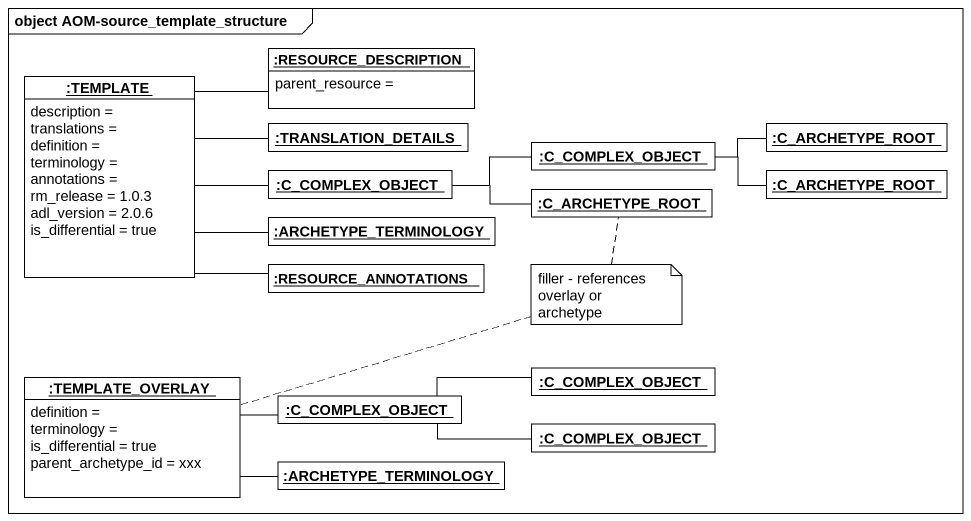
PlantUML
@startuml
mainframe object AOM-source_template_structure
hide circle
hide empty members
object ":RESOURCE_DESCRIPTION" as RESOURCE_DESCRIPTION {
  parent_resource =
}
object ":TEMPLATE" as TEMPLATE {
  description =
  translations =
  definition =
  terminology =
  annotations =
  rm_release = 1.0.3
  adl_version = 2.0.6
  is_differential = true
}
object ":TRANSLATION_DETAILS" as TRANSLATION_DETAILS
object ":C_ARCHETYPE_ROOT" as C_ARCHETYPE_ROOT
object ":C_COMPLEX_OBJECT" as C_COMPLEX_OBJECT
object ":C_ARCHETYPE_ROOT" as C_ARCHETYPE_ROOT_2
object ":C_COMPLEX_OBJECT" as C_COMPLEX_OBJECT_2
object ":C_ARCHETYPE_ROOT" as C_ARCHETYPE_ROOT_3
object ":ARCHETYPE_TERMINOLOGY" as ARCHETYPE_TERMINOLOGY
object ":RESOURCE_ANNOTATIONS" as RESOURCE_ANNOTATIONS
object ":C_COMPLEX_OBJECT" as C_COMPLEX_OBJECT_3
object ":TEMPLATE_OVERLAY" as TEMPLATE_OVERLAY {
  definition =
  terminology =
  is_differential = true
  parent_archetype_id = xxx
}
object ":C_COMPLEX_OBJECT" as C_COMPLEX_OBJECT_4
object ":C_COMPLEX_OBJECT" as C_COMPLEX_OBJECT_5
object ":ARCHETYPE_TERMINOLOGY" as ARCHETYPE_TERMINOLOGY_2
TEMPLATE -right- RESOURCE_DESCRIPTION
TEMPLATE -right- TRANSLATION_DETAILS
TEMPLATE -right- C_COMPLEX_OBJECT
TEMPLATE -right- ARCHETYPE_TERMINOLOGY
C_COMPLEX_OBJECT -right- C_ARCHETYPE_ROOT_2
C_COMPLEX_OBJECT -right- C_COMPLEX_OBJECT_2
C_COMPLEX_OBJECT_2 -right- C_ARCHETYPE_ROOT
C_COMPLEX_OBJECT_2 -right- C_ARCHETYPE_ROOT_3
RESOURCE_ANNOTATIONS -left- TEMPLATE
TEMPLATE_OVERLAY -right- C_COMPLEX_OBJECT_4
TEMPLATE_OVERLAY -right- ARCHETYPE_TERMINOLOGY_2
C_COMPLEX_OBJECT_4 -right- C_COMPLEX_OBJECT_3
C_COMPLEX_OBJECT_4 -right- C_COMPLEX_OBJECT_5
note as N1
  filler - references overlay or archetype
end note
N1 .. C_ARCHETYPE_ROOT_2
N1 .. TEMPLATE_OVERLAY
@enduml
